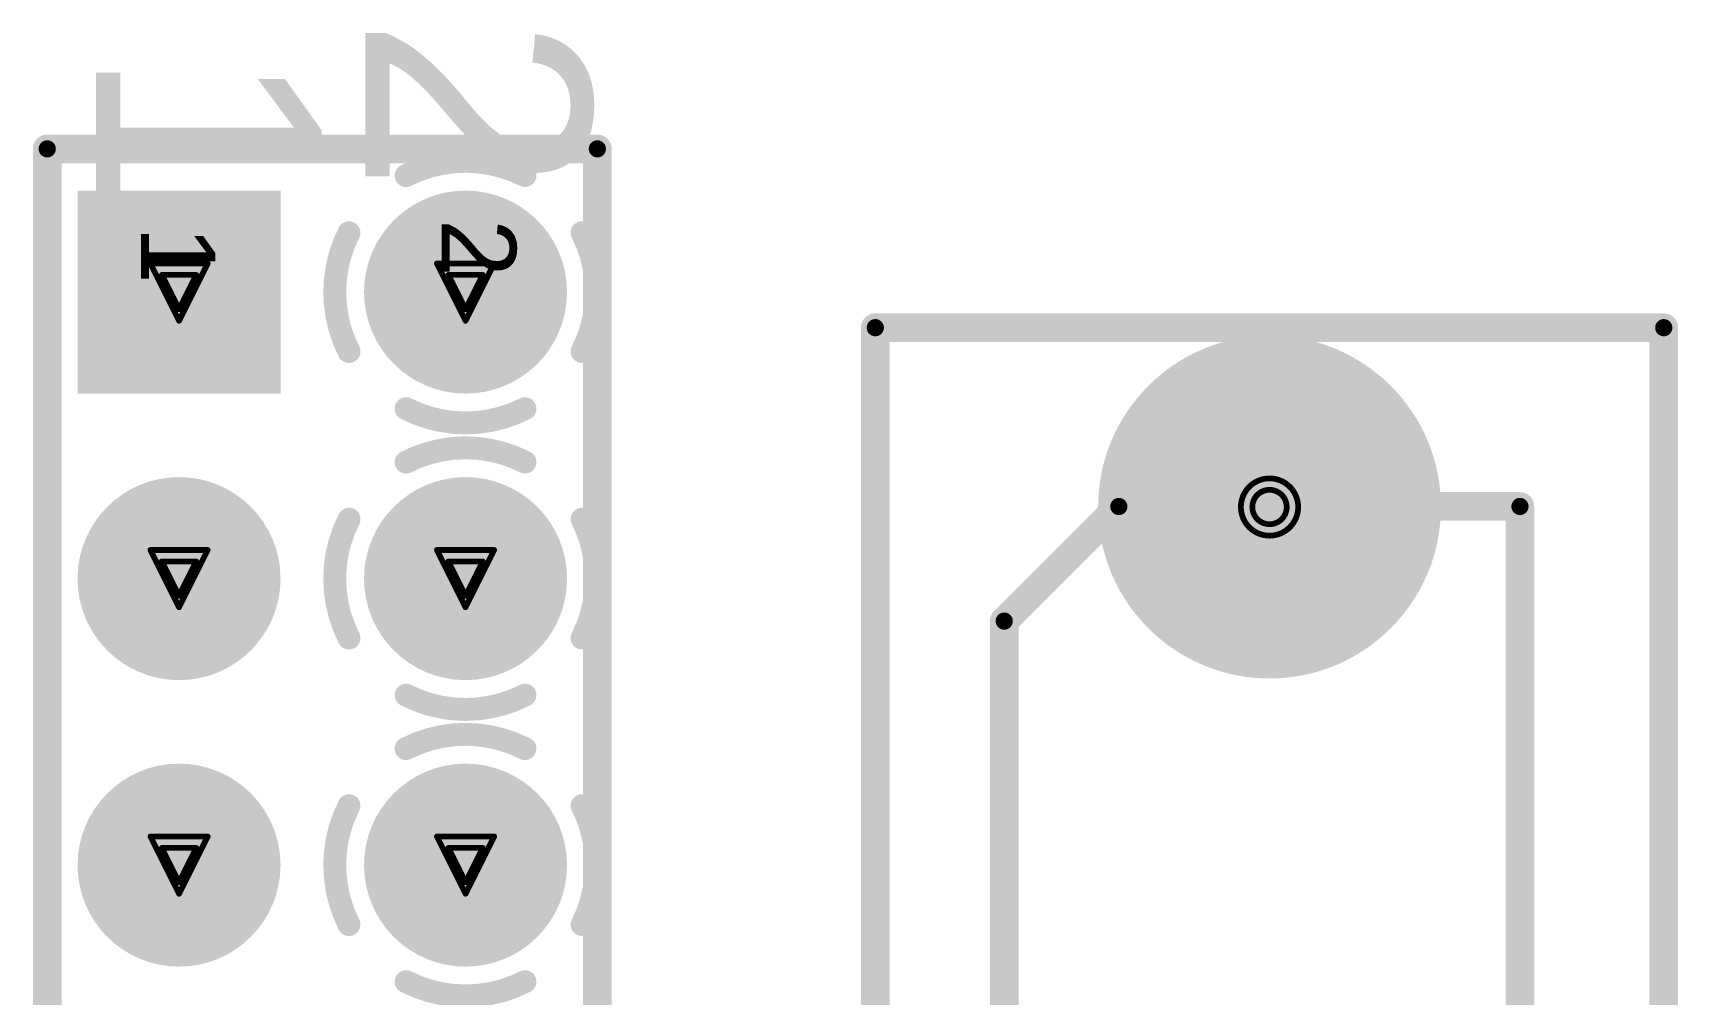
# Model space of a CAD drawing. Header units: inches. Extents: x -0.3 to 12.2, y -3.2 to 4.4.
# Drawn here: x 3.183 to 3.758, y 2.763 to 3.098 of the extents above; entities that cross this region are included whole.
import ezdxf

# ---------------------------------------------------------------- set-up
doc = ezdxf.new("R2010")
doc.units = ezdxf.units.IN
doc.header["$MEASUREMENT"] = 0
for name, color, linetype in [('Board Layer Stack Bottom Solder', 6, 'Continuous'), ('Bottom Layer_L8', 5, 'Continuous'), ('FAB_DWG_INFO', 1, 'Continuous'), ('Inner_L3', 76, 'Continuous'), ('Inner_L6', 156, 'Continuous'), ('Multi-Layer', 9, 'Continuous'), ('Pad Holes', 156, 'Continuous'), ('Plane_L2', 76, 'Continuous'), ('Plane_L4', 136, 'Continuous'), ('Plane_L5', 16, 'Continuous'), ('Plane_L7', 216, 'Continuous'), ('Top Assembly', 6, 'Continuous'), ('Top Overlay', 2, 'Continuous'), ('Top Solder', 216, 'Continuous'), ('TOP_L1', 1, 'Continuous')]:
    doc.layers.add(name, color=color, linetype=linetype)
doc.styles.add('Arial', font='', dxfattribs={"height": 0.2})
doc.styles.get('Arial').set_extended_font_data('Arial')

# ---------------------------------------------------------------- blocks, each defined once
blk = doc.blocks.new('HEADER_10X2_300')
at = {"layer": 'Board Layer Stack Bottom Solder'}
h = blk.add_hatch(color=6, dxfattribs=at)
edge = h.paths.add_edge_path()
edge.add_arc((0, 0.1), 0.03543, 0, 360)
h = blk.add_hatch(color=6, dxfattribs=at)
edge = h.paths.add_edge_path()
edge.add_arc((0.1, 0.1), 0.03543, 0, 360)
h = blk.add_hatch(color=6, dxfattribs=at)
edge = h.paths.add_edge_path()
edge.add_arc((0.2, 0.1), 0.03543, 0, 360)
blk.add_hatch(color=6, dxfattribs=at).paths.add_polyline_path([(-0.03543, 0.03543), (0.03543, 0.03543), (0.03543, -0.03543), (-0.03543, -0.03543)])
h = blk.add_hatch(color=6, dxfattribs=at)
edge = h.paths.add_edge_path()
edge.add_arc((0.1, 0), 0.03543, 0, 360)
h = blk.add_hatch(color=6, dxfattribs=at)
edge = h.paths.add_edge_path()
edge.add_arc((0.2, 0), 0.03543, 0, 360)
at = {"layer": 'Bottom Layer_L8'}
h = blk.add_hatch(color=5, dxfattribs=at)
edge = h.paths.add_edge_path()
edge.add_arc((0, 0.1), 0.03346, 0, 360)
h = blk.add_hatch(color=5, dxfattribs=at)
edge = h.paths.add_edge_path()
edge.add_arc((0.1, 0.1), 0.03346, 0, 360)
h = blk.add_hatch(color=5, dxfattribs=at)
edge = h.paths.add_edge_path()
edge.add_arc((0.2, 0.1), 0.03346, 0, 360)
blk.add_hatch(color=5, dxfattribs=at).paths.add_polyline_path([(-0.03346, 0.03346), (0.03346, 0.03346), (0.03346, -0.03346), (-0.03346, -0.03346)])
h = blk.add_hatch(color=5, dxfattribs=at)
edge = h.paths.add_edge_path()
edge.add_arc((0.1, 0), 0.03346, 0, 360)
h = blk.add_hatch(color=5, dxfattribs=at)
edge = h.paths.add_edge_path()
edge.add_arc((0.2, 0), 0.03346, 0, 360)
at = {"layer": 'Inner_L3'}
h = blk.add_hatch(color=76, dxfattribs=at)
edge = h.paths.add_edge_path()
edge.add_arc((0, 0.1), 0.03346, 0, 360)
h = blk.add_hatch(color=76, dxfattribs=at)
edge = h.paths.add_edge_path()
edge.add_arc((0.1, 0.1), 0.03346, 0, 360)
h = blk.add_hatch(color=76, dxfattribs=at)
edge = h.paths.add_edge_path()
edge.add_arc((0.2, 0.1), 0.03346, 0, 360)
blk.add_hatch(color=76, dxfattribs=at).paths.add_polyline_path([(-0.03346, 0.03346), (0.03346, 0.03346), (0.03346, -0.03346), (-0.03346, -0.03346)])
h = blk.add_hatch(color=76, dxfattribs=at)
edge = h.paths.add_edge_path()
edge.add_arc((0.1, 0), 0.03346, 0, 360)
h = blk.add_hatch(color=76, dxfattribs=at)
edge = h.paths.add_edge_path()
edge.add_arc((0.2, 0), 0.03346, 0, 360)
at = {"layer": 'Inner_L6'}
h = blk.add_hatch(color=156, dxfattribs=at)
edge = h.paths.add_edge_path()
edge.add_arc((0, 0.1), 0.03346, 0, 360)
h = blk.add_hatch(color=156, dxfattribs=at)
edge = h.paths.add_edge_path()
edge.add_arc((0.1, 0.1), 0.03346, 0, 360)
h = blk.add_hatch(color=156, dxfattribs=at)
edge = h.paths.add_edge_path()
edge.add_arc((0.2, 0.1), 0.03346, 0, 360)
blk.add_hatch(color=156, dxfattribs=at).paths.add_polyline_path([(-0.03346, 0.03346), (0.03346, 0.03346), (0.03346, -0.03346), (-0.03346, -0.03346)])
h = blk.add_hatch(color=156, dxfattribs=at)
edge = h.paths.add_edge_path()
edge.add_arc((0.1, 0), 0.03346, 0, 360)
h = blk.add_hatch(color=156, dxfattribs=at)
edge = h.paths.add_edge_path()
edge.add_arc((0.2, 0), 0.03346, 0, 360)
at = {"layer": 'Multi-Layer'}
h = blk.add_hatch(color=9, dxfattribs=at)
edge = h.paths.add_edge_path()
edge.add_arc((0, 0.1), 0.03346, 0, 360)
h = blk.add_hatch(color=9, dxfattribs=at)
edge = h.paths.add_edge_path()
edge.add_arc((0.1, 0.1), 0.03346, 0, 360)
h = blk.add_hatch(color=9, dxfattribs=at)
edge = h.paths.add_edge_path()
edge.add_arc((0.2, 0.1), 0.03346, 0, 360)
blk.add_hatch(color=9, dxfattribs=at).paths.add_polyline_path([(-0.03346, 0.03346), (0.03346, 0.03346), (0.03346, -0.03346), (-0.03346, -0.03346)])
h = blk.add_hatch(color=9, dxfattribs=at)
edge = h.paths.add_edge_path()
edge.add_arc((0.1, 0), 0.03346, 0, 360)
h = blk.add_hatch(color=9, dxfattribs=at)
edge = h.paths.add_edge_path()
edge.add_arc((0.2, 0), 0.03346, 0, 360)
at = {"layer": 'Pad Holes'}
h = blk.add_hatch(color=7, dxfattribs=at)
edge = h.paths.add_edge_path()
edge.add_arc((0, 0.1), 0.02165, 0, 360)
h = blk.add_hatch(color=7, dxfattribs=at)
edge = h.paths.add_edge_path()
edge.add_arc((0.1, 0.1), 0.02165, 0, 360)
h = blk.add_hatch(color=7, dxfattribs=at)
edge = h.paths.add_edge_path()
edge.add_arc((0.2, 0.1), 0.02165, 0, 360)
h = blk.add_hatch(color=7, dxfattribs=at)
edge = h.paths.add_edge_path()
edge.add_arc((0, 0), 0.02165, 0, 360)
h = blk.add_hatch(color=7, dxfattribs=at)
edge = h.paths.add_edge_path()
edge.add_arc((0.1, 0), 0.02165, 0, 360)
h = blk.add_hatch(color=7, dxfattribs=at)
edge = h.paths.add_edge_path()
edge.add_arc((0.2, 0), 0.02165, 0, 360)
at = {"layer": 'Plane_L2'}
h = blk.add_hatch(color=76, dxfattribs=at)
edge = h.paths.add_edge_path()
edge.add_arc((0, 0), 0.03365, 0, 360)
h = blk.add_hatch(color=76, dxfattribs=at)
edge = h.paths.add_edge_path()
edge.add_arc((0.1, 0), 0.03365, 0, 360)
h = blk.add_hatch(color=76, dxfattribs=at)
edge = h.paths.add_edge_path()
edge.add_arc((0.2, 0), 0.03365, 0, 360)
at = {"layer": 'Plane_L4'}
h = blk.add_hatch(color=136, dxfattribs=at)
edge = h.paths.add_edge_path()
edge.add_arc((0, 0), 0.03365, 0, 360)
h = blk.add_hatch(color=136, dxfattribs=at)
edge = h.paths.add_edge_path()
edge.add_arc((0.1, 0), 0.03365, 0, 360)
h = blk.add_hatch(color=136, dxfattribs=at)
edge = h.paths.add_edge_path()
edge.add_arc((0.2, 0), 0.03365, 0, 360)
at = {"layer": 'Plane_L5'}
h = blk.add_hatch(color=16, dxfattribs=at)
edge = h.paths.add_edge_path()
edge.add_arc((0, 0), 0.03365, 0, 360)
h = blk.add_hatch(color=16, dxfattribs=at)
edge = h.paths.add_edge_path()
edge.add_arc((0.1, 0), 0.03365, 0, 360)
h = blk.add_hatch(color=16, dxfattribs=at)
edge = h.paths.add_edge_path()
edge.add_arc((0.2, 0), 0.03365, 0, 360)
at = {"layer": 'Plane_L7'}
h = blk.add_hatch(color=216, dxfattribs=at)
edge = h.paths.add_edge_path()
edge.add_arc((0, 0), 0.03365, 0, 360)
h = blk.add_hatch(color=216, dxfattribs=at)
edge = h.paths.add_edge_path()
edge.add_arc((0.1, 0), 0.03365, 0, 360)
h = blk.add_hatch(color=216, dxfattribs=at)
edge = h.paths.add_edge_path()
edge.add_arc((0.2, 0), 0.03365, 0, 360)
at = {"layer": 'Top Solder'}
h = blk.add_hatch(color=216, dxfattribs=at)
edge = h.paths.add_edge_path()
edge.add_arc((0, 0.1), 0.03543, 0, 360)
h = blk.add_hatch(color=216, dxfattribs=at)
edge = h.paths.add_edge_path()
edge.add_arc((0.1, 0.1), 0.03543, 0, 360)
h = blk.add_hatch(color=216, dxfattribs=at)
edge = h.paths.add_edge_path()
edge.add_arc((0.2, 0.1), 0.03543, 0, 360)
blk.add_hatch(color=216, dxfattribs=at).paths.add_polyline_path([(-0.03543, 0.03543), (0.03543, 0.03543), (0.03543, -0.03543), (-0.03543, -0.03543)])
h = blk.add_hatch(color=216, dxfattribs=at)
edge = h.paths.add_edge_path()
edge.add_arc((0.1, 0), 0.03543, 0, 360)
h = blk.add_hatch(color=216, dxfattribs=at)
edge = h.paths.add_edge_path()
edge.add_arc((0.2, 0), 0.03543, 0, 360)
at = {"layer": 'TOP_L1'}
h = blk.add_hatch(color=1, dxfattribs=at)
edge = h.paths.add_edge_path()
edge.add_arc((0, 0.1), 0.03346, 0, 360)
h = blk.add_hatch(color=1, dxfattribs=at)
edge = h.paths.add_edge_path()
edge.add_arc((0.1, 0.1), 0.03346, 0, 360)
h = blk.add_hatch(color=1, dxfattribs=at)
edge = h.paths.add_edge_path()
edge.add_arc((0.2, 0.1), 0.03346, 0, 360)
blk.add_hatch(color=1, dxfattribs=at).paths.add_polyline_path([(-0.03346, 0.03346), (0.03346, 0.03346), (0.03346, -0.03346), (-0.03346, -0.03346)])
h = blk.add_hatch(color=1, dxfattribs=at)
edge = h.paths.add_edge_path()
edge.add_arc((0.1, 0), 0.03346, 0, 360)
h = blk.add_hatch(color=1, dxfattribs=at)
edge = h.paths.add_edge_path()
edge.add_arc((0.2, 0), 0.03346, 0, 360)
at = {"layer": 'Plane_L2'}
for points in [[(-0.02073, 0.14068, 0.008, 0.008, -0.240079), (0.02073, 0.14068, 0.008, 0.008, 0)], [(0.07927, 0.14068, 0.008, 0.008, -0.240079), (0.12073, 0.14068, 0.008, 0.008, 0)], [(0.17927, 0.14068, 0.008, 0.008, -0.240079), (0.22073, 0.14068, 0.008, 0.008, 0)], [(-0.04068, 0.07927, 0.008, 0.008, -0.240079), (-0.04068, 0.12073, 0.008, 0.008, 0)], [(0.04068, 0.12073, 0.008, 0.008, -0.240079), (0.04068, 0.07927, 0.008, 0.008, 0)], [(0.05932, 0.07927, 0.008, 0.008, -0.240079), (0.05932, 0.12073, 0.008, 0.008, 0)], [(0.14068, 0.12073, 0.008, 0.008, -0.240079), (0.14068, 0.07927, 0.008, 0.008, 0)], [(0.15932, 0.07927, 0.008, 0.008, -0.240079), (0.15932, 0.12073, 0.008, 0.008, 0)], [(0.24068, 0.12073, 0.008, 0.008, -0.240079), (0.24068, 0.07927, 0.008, 0.008, 0)], [(0.02073, 0.05932, 0.008, 0.008, -0.240079), (-0.02073, 0.05932, 0.008, 0.008, 0)], [(0.12073, 0.05932, 0.008, 0.008, -0.240079), (0.07927, 0.05932, 0.008, 0.008, 0)], [(0.22073, 0.05932, 0.008, 0.008, -0.240079), (0.17927, 0.05932, 0.008, 0.008, 0)]]:
    blk.add_lwpolyline(points, format="xyseb", dxfattribs=at)
for points in [[(-0.02273, 0.14068, 0.004, 0.004, 1), (-0.01873, 0.14068, 0.004, 0.004, 1)], [(0.01873, 0.14068, 0.004, 0.004, 1), (0.02273, 0.14068, 0.004, 0.004, 1)], [(0.07727, 0.14068, 0.004, 0.004, 1), (0.08127, 0.14068, 0.004, 0.004, 1)], [(0.11873, 0.14068, 0.004, 0.004, 1), (0.12273, 0.14068, 0.004, 0.004, 1)], [(0.17727, 0.14068, 0.004, 0.004, 1), (0.18127, 0.14068, 0.004, 0.004, 1)], [(0.21873, 0.14068, 0.004, 0.004, 1), (0.22273, 0.14068, 0.004, 0.004, 1)], [(-0.04268, 0.12073, 0.004, 0.004, 1), (-0.03868, 0.12073, 0.004, 0.004, 1)], [(0.03868, 0.12073, 0.004, 0.004, 1), (0.04268, 0.12073, 0.004, 0.004, 1)], [(0.05732, 0.12073, 0.004, 0.004, 1), (0.06132, 0.12073, 0.004, 0.004, 1)], [(0.13868, 0.12073, 0.004, 0.004, 1), (0.14268, 0.12073, 0.004, 0.004, 1)], [(0.15732, 0.12073, 0.004, 0.004, 1), (0.16132, 0.12073, 0.004, 0.004, 1)], [(0.23868, 0.12073, 0.004, 0.004, 1), (0.24268, 0.12073, 0.004, 0.004, 1)], [(-0.04268, 0.07927, 0.004, 0.004, 1), (-0.03868, 0.07927, 0.004, 0.004, 1)], [(0.03868, 0.07927, 0.004, 0.004, 1), (0.04268, 0.07927, 0.004, 0.004, 1)], [(0.05732, 0.07927, 0.004, 0.004, 1), (0.06132, 0.07927, 0.004, 0.004, 1)], [(0.13868, 0.07927, 0.004, 0.004, 1), (0.14268, 0.07927, 0.004, 0.004, 1)], [(0.15732, 0.07927, 0.004, 0.004, 1), (0.16132, 0.07927, 0.004, 0.004, 1)], [(0.23868, 0.07927, 0.004, 0.004, 1), (0.24268, 0.07927, 0.004, 0.004, 1)], [(-0.02273, 0.05932, 0.004, 0.004, 1), (-0.01873, 0.05932, 0.004, 0.004, 1)], [(0.01873, 0.05932, 0.004, 0.004, 1), (0.02273, 0.05932, 0.004, 0.004, 1)], [(0.07727, 0.05932, 0.004, 0.004, 1), (0.08127, 0.05932, 0.004, 0.004, 1)], [(0.11873, 0.05932, 0.004, 0.004, 1), (0.12273, 0.05932, 0.004, 0.004, 1)], [(0.17727, 0.05932, 0.004, 0.004, 1), (0.18127, 0.05932, 0.004, 0.004, 1)], [(0.21873, 0.05932, 0.004, 0.004, 1), (0.22273, 0.05932, 0.004, 0.004, 1)]]:
    blk.add_lwpolyline(points, format="xyseb", close=True, dxfattribs=at)
at = {"layer": 'Plane_L4'}
for points in [[(-0.02073, 0.14068, 0.008, 0.008, -0.240079), (0.02073, 0.14068, 0.008, 0.008, 0)], [(0.07927, 0.14068, 0.008, 0.008, -0.240079), (0.12073, 0.14068, 0.008, 0.008, 0)], [(0.17927, 0.14068, 0.008, 0.008, -0.240079), (0.22073, 0.14068, 0.008, 0.008, 0)], [(-0.04068, 0.07927, 0.008, 0.008, -0.240079), (-0.04068, 0.12073, 0.008, 0.008, 0)], [(0.04068, 0.12073, 0.008, 0.008, -0.240079), (0.04068, 0.07927, 0.008, 0.008, 0)], [(0.05932, 0.07927, 0.008, 0.008, -0.240079), (0.05932, 0.12073, 0.008, 0.008, 0)], [(0.14068, 0.12073, 0.008, 0.008, -0.240079), (0.14068, 0.07927, 0.008, 0.008, 0)], [(0.15932, 0.07927, 0.008, 0.008, -0.240079), (0.15932, 0.12073, 0.008, 0.008, 0)], [(0.24068, 0.12073, 0.008, 0.008, -0.240079), (0.24068, 0.07927, 0.008, 0.008, 0)], [(0.02073, 0.05932, 0.008, 0.008, -0.240079), (-0.02073, 0.05932, 0.008, 0.008, 0)], [(0.12073, 0.05932, 0.008, 0.008, -0.240079), (0.07927, 0.05932, 0.008, 0.008, 0)], [(0.22073, 0.05932, 0.008, 0.008, -0.240079), (0.17927, 0.05932, 0.008, 0.008, 0)]]:
    blk.add_lwpolyline(points, format="xyseb", dxfattribs=at)
for points in [[(-0.02273, 0.14068, 0.004, 0.004, 1), (-0.01873, 0.14068, 0.004, 0.004, 1)], [(0.01873, 0.14068, 0.004, 0.004, 1), (0.02273, 0.14068, 0.004, 0.004, 1)], [(0.07727, 0.14068, 0.004, 0.004, 1), (0.08127, 0.14068, 0.004, 0.004, 1)], [(0.11873, 0.14068, 0.004, 0.004, 1), (0.12273, 0.14068, 0.004, 0.004, 1)], [(0.17727, 0.14068, 0.004, 0.004, 1), (0.18127, 0.14068, 0.004, 0.004, 1)], [(0.21873, 0.14068, 0.004, 0.004, 1), (0.22273, 0.14068, 0.004, 0.004, 1)], [(-0.04268, 0.12073, 0.004, 0.004, 1), (-0.03868, 0.12073, 0.004, 0.004, 1)], [(0.03868, 0.12073, 0.004, 0.004, 1), (0.04268, 0.12073, 0.004, 0.004, 1)], [(0.05732, 0.12073, 0.004, 0.004, 1), (0.06132, 0.12073, 0.004, 0.004, 1)], [(0.13868, 0.12073, 0.004, 0.004, 1), (0.14268, 0.12073, 0.004, 0.004, 1)], [(0.15732, 0.12073, 0.004, 0.004, 1), (0.16132, 0.12073, 0.004, 0.004, 1)], [(0.23868, 0.12073, 0.004, 0.004, 1), (0.24268, 0.12073, 0.004, 0.004, 1)], [(-0.04268, 0.07927, 0.004, 0.004, 1), (-0.03868, 0.07927, 0.004, 0.004, 1)], [(0.03868, 0.07927, 0.004, 0.004, 1), (0.04268, 0.07927, 0.004, 0.004, 1)], [(0.05732, 0.07927, 0.004, 0.004, 1), (0.06132, 0.07927, 0.004, 0.004, 1)], [(0.13868, 0.07927, 0.004, 0.004, 1), (0.14268, 0.07927, 0.004, 0.004, 1)], [(0.15732, 0.07927, 0.004, 0.004, 1), (0.16132, 0.07927, 0.004, 0.004, 1)], [(0.23868, 0.07927, 0.004, 0.004, 1), (0.24268, 0.07927, 0.004, 0.004, 1)], [(-0.02273, 0.05932, 0.004, 0.004, 1), (-0.01873, 0.05932, 0.004, 0.004, 1)], [(0.01873, 0.05932, 0.004, 0.004, 1), (0.02273, 0.05932, 0.004, 0.004, 1)], [(0.07727, 0.05932, 0.004, 0.004, 1), (0.08127, 0.05932, 0.004, 0.004, 1)], [(0.11873, 0.05932, 0.004, 0.004, 1), (0.12273, 0.05932, 0.004, 0.004, 1)], [(0.17727, 0.05932, 0.004, 0.004, 1), (0.18127, 0.05932, 0.004, 0.004, 1)], [(0.21873, 0.05932, 0.004, 0.004, 1), (0.22273, 0.05932, 0.004, 0.004, 1)]]:
    blk.add_lwpolyline(points, format="xyseb", close=True, dxfattribs=at)
at = {"layer": 'Plane_L5'}
for points in [[(-0.02073, 0.14068, 0.008, 0.008, -0.240079), (0.02073, 0.14068, 0.008, 0.008, 0)], [(0.07927, 0.14068, 0.008, 0.008, -0.240079), (0.12073, 0.14068, 0.008, 0.008, 0)], [(0.17927, 0.14068, 0.008, 0.008, -0.240079), (0.22073, 0.14068, 0.008, 0.008, 0)], [(-0.04068, 0.07927, 0.008, 0.008, -0.240079), (-0.04068, 0.12073, 0.008, 0.008, 0)], [(0.04068, 0.12073, 0.008, 0.008, -0.240079), (0.04068, 0.07927, 0.008, 0.008, 0)], [(0.05932, 0.07927, 0.008, 0.008, -0.240079), (0.05932, 0.12073, 0.008, 0.008, 0)], [(0.14068, 0.12073, 0.008, 0.008, -0.240079), (0.14068, 0.07927, 0.008, 0.008, 0)], [(0.15932, 0.07927, 0.008, 0.008, -0.240079), (0.15932, 0.12073, 0.008, 0.008, 0)], [(0.24068, 0.12073, 0.008, 0.008, -0.240079), (0.24068, 0.07927, 0.008, 0.008, 0)], [(0.02073, 0.05932, 0.008, 0.008, -0.240079), (-0.02073, 0.05932, 0.008, 0.008, 0)], [(0.12073, 0.05932, 0.008, 0.008, -0.240079), (0.07927, 0.05932, 0.008, 0.008, 0)], [(0.22073, 0.05932, 0.008, 0.008, -0.240079), (0.17927, 0.05932, 0.008, 0.008, 0)]]:
    blk.add_lwpolyline(points, format="xyseb", dxfattribs=at)
for points in [[(-0.02273, 0.14068, 0.004, 0.004, 1), (-0.01873, 0.14068, 0.004, 0.004, 1)], [(0.01873, 0.14068, 0.004, 0.004, 1), (0.02273, 0.14068, 0.004, 0.004, 1)], [(0.07727, 0.14068, 0.004, 0.004, 1), (0.08127, 0.14068, 0.004, 0.004, 1)], [(0.11873, 0.14068, 0.004, 0.004, 1), (0.12273, 0.14068, 0.004, 0.004, 1)], [(0.17727, 0.14068, 0.004, 0.004, 1), (0.18127, 0.14068, 0.004, 0.004, 1)], [(0.21873, 0.14068, 0.004, 0.004, 1), (0.22273, 0.14068, 0.004, 0.004, 1)], [(-0.04268, 0.12073, 0.004, 0.004, 1), (-0.03868, 0.12073, 0.004, 0.004, 1)], [(0.03868, 0.12073, 0.004, 0.004, 1), (0.04268, 0.12073, 0.004, 0.004, 1)], [(0.05732, 0.12073, 0.004, 0.004, 1), (0.06132, 0.12073, 0.004, 0.004, 1)], [(0.13868, 0.12073, 0.004, 0.004, 1), (0.14268, 0.12073, 0.004, 0.004, 1)], [(0.15732, 0.12073, 0.004, 0.004, 1), (0.16132, 0.12073, 0.004, 0.004, 1)], [(0.23868, 0.12073, 0.004, 0.004, 1), (0.24268, 0.12073, 0.004, 0.004, 1)], [(-0.04268, 0.07927, 0.004, 0.004, 1), (-0.03868, 0.07927, 0.004, 0.004, 1)], [(0.03868, 0.07927, 0.004, 0.004, 1), (0.04268, 0.07927, 0.004, 0.004, 1)], [(0.05732, 0.07927, 0.004, 0.004, 1), (0.06132, 0.07927, 0.004, 0.004, 1)], [(0.13868, 0.07927, 0.004, 0.004, 1), (0.14268, 0.07927, 0.004, 0.004, 1)], [(0.15732, 0.07927, 0.004, 0.004, 1), (0.16132, 0.07927, 0.004, 0.004, 1)], [(0.23868, 0.07927, 0.004, 0.004, 1), (0.24268, 0.07927, 0.004, 0.004, 1)], [(-0.02273, 0.05932, 0.004, 0.004, 1), (-0.01873, 0.05932, 0.004, 0.004, 1)], [(0.01873, 0.05932, 0.004, 0.004, 1), (0.02273, 0.05932, 0.004, 0.004, 1)], [(0.07727, 0.05932, 0.004, 0.004, 1), (0.08127, 0.05932, 0.004, 0.004, 1)], [(0.11873, 0.05932, 0.004, 0.004, 1), (0.12273, 0.05932, 0.004, 0.004, 1)], [(0.17727, 0.05932, 0.004, 0.004, 1), (0.18127, 0.05932, 0.004, 0.004, 1)], [(0.21873, 0.05932, 0.004, 0.004, 1), (0.22273, 0.05932, 0.004, 0.004, 1)]]:
    blk.add_lwpolyline(points, format="xyseb", close=True, dxfattribs=at)
at = {"layer": 'Plane_L7'}
for points in [[(-0.02073, 0.14068, 0.008, 0.008, -0.240079), (0.02073, 0.14068, 0.008, 0.008, 0)], [(0.07927, 0.14068, 0.008, 0.008, -0.240079), (0.12073, 0.14068, 0.008, 0.008, 0)], [(0.17927, 0.14068, 0.008, 0.008, -0.240079), (0.22073, 0.14068, 0.008, 0.008, 0)], [(-0.04068, 0.07927, 0.008, 0.008, -0.240079), (-0.04068, 0.12073, 0.008, 0.008, 0)], [(0.04068, 0.12073, 0.008, 0.008, -0.240079), (0.04068, 0.07927, 0.008, 0.008, 0)], [(0.05932, 0.07927, 0.008, 0.008, -0.240079), (0.05932, 0.12073, 0.008, 0.008, 0)], [(0.14068, 0.12073, 0.008, 0.008, -0.240079), (0.14068, 0.07927, 0.008, 0.008, 0)], [(0.15932, 0.07927, 0.008, 0.008, -0.240079), (0.15932, 0.12073, 0.008, 0.008, 0)], [(0.24068, 0.12073, 0.008, 0.008, -0.240079), (0.24068, 0.07927, 0.008, 0.008, 0)], [(0.02073, 0.05932, 0.008, 0.008, -0.240079), (-0.02073, 0.05932, 0.008, 0.008, 0)], [(0.12073, 0.05932, 0.008, 0.008, -0.240079), (0.07927, 0.05932, 0.008, 0.008, 0)], [(0.22073, 0.05932, 0.008, 0.008, -0.240079), (0.17927, 0.05932, 0.008, 0.008, 0)]]:
    blk.add_lwpolyline(points, format="xyseb", dxfattribs=at)
for points in [[(-0.02273, 0.14068, 0.004, 0.004, 1), (-0.01873, 0.14068, 0.004, 0.004, 1)], [(0.01873, 0.14068, 0.004, 0.004, 1), (0.02273, 0.14068, 0.004, 0.004, 1)], [(0.07727, 0.14068, 0.004, 0.004, 1), (0.08127, 0.14068, 0.004, 0.004, 1)], [(0.11873, 0.14068, 0.004, 0.004, 1), (0.12273, 0.14068, 0.004, 0.004, 1)], [(0.17727, 0.14068, 0.004, 0.004, 1), (0.18127, 0.14068, 0.004, 0.004, 1)], [(0.21873, 0.14068, 0.004, 0.004, 1), (0.22273, 0.14068, 0.004, 0.004, 1)], [(-0.04268, 0.12073, 0.004, 0.004, 1), (-0.03868, 0.12073, 0.004, 0.004, 1)], [(0.03868, 0.12073, 0.004, 0.004, 1), (0.04268, 0.12073, 0.004, 0.004, 1)], [(0.05732, 0.12073, 0.004, 0.004, 1), (0.06132, 0.12073, 0.004, 0.004, 1)], [(0.13868, 0.12073, 0.004, 0.004, 1), (0.14268, 0.12073, 0.004, 0.004, 1)], [(0.15732, 0.12073, 0.004, 0.004, 1), (0.16132, 0.12073, 0.004, 0.004, 1)], [(0.23868, 0.12073, 0.004, 0.004, 1), (0.24268, 0.12073, 0.004, 0.004, 1)], [(-0.04268, 0.07927, 0.004, 0.004, 1), (-0.03868, 0.07927, 0.004, 0.004, 1)], [(0.03868, 0.07927, 0.004, 0.004, 1), (0.04268, 0.07927, 0.004, 0.004, 1)], [(0.05732, 0.07927, 0.004, 0.004, 1), (0.06132, 0.07927, 0.004, 0.004, 1)], [(0.13868, 0.07927, 0.004, 0.004, 1), (0.14268, 0.07927, 0.004, 0.004, 1)], [(0.15732, 0.07927, 0.004, 0.004, 1), (0.16132, 0.07927, 0.004, 0.004, 1)], [(0.23868, 0.07927, 0.004, 0.004, 1), (0.24268, 0.07927, 0.004, 0.004, 1)], [(-0.02273, 0.05932, 0.004, 0.004, 1), (-0.01873, 0.05932, 0.004, 0.004, 1)], [(0.01873, 0.05932, 0.004, 0.004, 1), (0.02273, 0.05932, 0.004, 0.004, 1)], [(0.07727, 0.05932, 0.004, 0.004, 1), (0.08127, 0.05932, 0.004, 0.004, 1)], [(0.11873, 0.05932, 0.004, 0.004, 1), (0.12273, 0.05932, 0.004, 0.004, 1)], [(0.17727, 0.05932, 0.004, 0.004, 1), (0.18127, 0.05932, 0.004, 0.004, 1)], [(0.21873, 0.05932, 0.004, 0.004, 1), (0.22273, 0.05932, 0.004, 0.004, 1)]]:
    blk.add_lwpolyline(points, format="xyseb", close=True, dxfattribs=at)
at = {"layer": 'Top Assembly'}
for points in [[(0.95, 0.146, 0.006, 0.006, 0), (-0.05, 0.146, 0.006, 0.006, 0)], [(-0.05, -0.046, 0.006, 0.006, 0), (-0.05, 0.146, 0.006, 0.006, 0)], [(0.95, -0.046, 0.006, 0.006, 0), (-0.05, -0.046, 0.006, 0.006, 0)]]:
    blk.add_lwpolyline(points, format="xyseb", dxfattribs=at)
for points in [[(-0.0515, 0.146, 0.003, 0.003, 1), (-0.0485, 0.146, 0.003, 0.003, 1)], [(-0.0515, 0.146, 0.003, 0.003, 1), (-0.0485, 0.146, 0.003, 0.003, 1)], [(-0.0515, -0.046, 0.003, 0.003, 1), (-0.0485, -0.046, 0.003, 0.003, 1)], [(-0.0515, -0.046, 0.003, 0.003, 1), (-0.0485, -0.046, 0.003, 0.003, 1)]]:
    blk.add_lwpolyline(points, format="xyseb", close=True, dxfattribs=at)
at = {"layer": 'Top Overlay'}
for points in [[(0.95, 0.146, 0.01, 0.01, 0), (-0.05, 0.146, 0.01, 0.01, 0)], [(-0.05, -0.046, 0.01, 0.01, 0), (-0.05, 0.146, 0.01, 0.01, 0)], [(0.95, -0.046, 0.01, 0.01, 0), (-0.05, -0.046, 0.01, 0.01, 0)]]:
    blk.add_lwpolyline(points, format="xyseb", dxfattribs=at)
for points in [[(-0.0525, 0.146, 0.005, 0.005, 1), (-0.0475, 0.146, 0.005, 0.005, 1)], [(-0.0525, 0.146, 0.005, 0.005, 1), (-0.0475, 0.146, 0.005, 0.005, 1)], [(-0.0525, -0.046, 0.005, 0.005, 1), (-0.0475, -0.046, 0.005, 0.005, 1)], [(-0.0525, -0.046, 0.005, 0.005, 1), (-0.0475, -0.046, 0.005, 0.005, 1)]]:
    blk.add_lwpolyline(points, format="xyseb", close=True, dxfattribs=at)
at = {"layer": 'Top Assembly', "style": 'Arial'}
for s, p in [('2', (-0.02551, 0.09167)), ('1', (-0.02306, -0.01333))]:
    blk.add_text(s, height=0.02598, dxfattribs=at).set_placement(p)
at = {"layer": 'Top Overlay', "style": 'Arial'}
for s, p in [('2', (-0.096, 0.065)), ('1', (-0.085, -0.029))]:
    blk.add_text(s, height=0.07874, dxfattribs=at).set_placement(p)
blk = doc.blocks.new('MICTOR_38_PIN_310')
at = {"layer": 'Board Layer Stack Bottom Solder'}
h = blk.add_hatch(color=6, dxfattribs=at)
edge = h.paths.add_edge_path()
edge.add_arc((0.2248, -0.1376), 0.034, 0, 360)
at = {"layer": 'Bottom Layer_L8'}
h = blk.add_hatch(color=5, dxfattribs=at)
edge = h.paths.add_edge_path()
edge.add_arc((0.2248, -0.1376), 0.03, 0, 360)
at = {"layer": 'Inner_L3'}
h = blk.add_hatch(color=76, dxfattribs=at)
edge = h.paths.add_edge_path()
edge.add_arc((0.2248, -0.1376), 0.03, 0, 360)
at = {"layer": 'Inner_L6'}
h = blk.add_hatch(color=156, dxfattribs=at)
edge = h.paths.add_edge_path()
edge.add_arc((0.2248, -0.1376), 0.03, 0, 360)
at = {"layer": 'Multi-Layer'}
h = blk.add_hatch(color=9, dxfattribs=at)
edge = h.paths.add_edge_path()
edge.add_arc((0.2248, -0.1376), 0.03, 0, 360)
at = {"layer": 'Pad Holes'}
h = blk.add_hatch(color=7, dxfattribs=at)
edge = h.paths.add_edge_path()
edge.add_arc((0.2248, -0.1376), 0.04783, 0, 360)
at = {"layer": 'Plane_L2'}
h = blk.add_hatch(color=76, dxfattribs=at)
edge = h.paths.add_edge_path()
edge.add_arc((0.2248, -0.1376), 0.05983, 0, 360)
at = {"layer": 'Plane_L4'}
h = blk.add_hatch(color=136, dxfattribs=at)
edge = h.paths.add_edge_path()
edge.add_arc((0.2248, -0.1376), 0.05983, 0, 360)
at = {"layer": 'Plane_L5'}
h = blk.add_hatch(color=16, dxfattribs=at)
edge = h.paths.add_edge_path()
edge.add_arc((0.2248, -0.1376), 0.05983, 0, 360)
at = {"layer": 'Plane_L7'}
h = blk.add_hatch(color=216, dxfattribs=at)
edge = h.paths.add_edge_path()
edge.add_arc((0.2248, -0.1376), 0.05983, 0, 360)
at = {"layer": 'Top Solder'}
h = blk.add_hatch(color=216, dxfattribs=at)
edge = h.paths.add_edge_path()
edge.add_arc((0.2248, -0.1376), 0.034, 0, 360)
at = {"layer": 'TOP_L1'}
h = blk.add_hatch(color=1, dxfattribs=at)
edge = h.paths.add_edge_path()
edge.add_arc((0.2248, -0.1376), 0.03, 0, 360)
at = {"layer": 'Top Assembly'}
for points in [[(-0.74, 0, 0.006, 0.006, 0), (0.2874, 0, 0.006, 0.006, 0)], [(0.2874, 0, 0.006, 0.006, 0), (0.2874, -0.2752, 0.006, 0.006, 0)], [(-0.635, -0.045, 0.006, 0.006, 0), (0.185, -0.045, 0.006, 0.006, 0)], [(0.185, -0.045, 0.006, 0.006, 0), (0.225, -0.085, 0.006, 0.006, 0)], [(0.225, -0.085, 0.006, 0.006, 0), (0.225, -0.225, 0.006, 0.006, 0)], [(-0.68, -0.225, 0.006, 0.006, 0), (0.225, -0.225, 0.006, 0.006, 0)], [(-0.74, -0.2752, 0.006, 0.006, 0), (0.2874, -0.2752, 0.006, 0.006, 0)]]:
    blk.add_lwpolyline(points, format="xyseb", dxfattribs=at)
for points in [[(0.2859, 0, 0.003, 0.003, 1), (0.2889, 0, 0.003, 0.003, 1)], [(0.2859, 0, 0.003, 0.003, 1), (0.2889, 0, 0.003, 0.003, 1)], [(0.1835, -0.045, 0.003, 0.003, 1), (0.1865, -0.045, 0.003, 0.003, 1)], [(0.1835, -0.045, 0.003, 0.003, 1), (0.1865, -0.045, 0.003, 0.003, 1)], [(0.2235, -0.085, 0.003, 0.003, 1), (0.2265, -0.085, 0.003, 0.003, 1)], [(0.2235, -0.085, 0.003, 0.003, 1), (0.2265, -0.085, 0.003, 0.003, 1)], [(0.2235, -0.225, 0.003, 0.003, 1), (0.2265, -0.225, 0.003, 0.003, 1)], [(0.2235, -0.225, 0.003, 0.003, 1), (0.2265, -0.225, 0.003, 0.003, 1)], [(0.2859, -0.2752, 0.003, 0.003, 1), (0.2889, -0.2752, 0.003, 0.003, 1)], [(0.2859, -0.2752, 0.003, 0.003, 1), (0.2889, -0.2752, 0.003, 0.003, 1)]]:
    blk.add_lwpolyline(points, format="xyseb", close=True, dxfattribs=at)
at = {"layer": 'Top Overlay'}
for points in [[(-0.74, 0, 0.01, 0.01, 0), (0.2874, 0, 0.01, 0.01, 0)], [(0.2874, 0, 0.01, 0.01, 0), (0.2874, -0.2752, 0.01, 0.01, 0)], [(-0.635, -0.045, 0.01, 0.01, 0), (0.185, -0.045, 0.01, 0.01, 0)], [(0.185, -0.045, 0.01, 0.01, 0), (0.225, -0.085, 0.01, 0.01, 0)], [(0.225, -0.085, 0.01, 0.01, 0), (0.225, -0.225, 0.01, 0.01, 0)], [(-0.68, -0.225, 0.01, 0.01, 0), (0.225, -0.225, 0.01, 0.01, 0)], [(-0.74, -0.2752, 0.01, 0.01, 0), (0.2874, -0.2752, 0.01, 0.01, 0)]]:
    blk.add_lwpolyline(points, format="xyseb", dxfattribs=at)
for points in [[(0.2849, 0, 0.005, 0.005, 1), (0.2899, 0, 0.005, 0.005, 1)], [(0.2849, 0, 0.005, 0.005, 1), (0.2899, 0, 0.005, 0.005, 1)], [(0.1825, -0.045, 0.005, 0.005, 1), (0.1875, -0.045, 0.005, 0.005, 1)], [(0.1825, -0.045, 0.005, 0.005, 1), (0.1875, -0.045, 0.005, 0.005, 1)], [(0.2225, -0.085, 0.005, 0.005, 1), (0.2275, -0.085, 0.005, 0.005, 1)], [(0.2225, -0.085, 0.005, 0.005, 1), (0.2275, -0.085, 0.005, 0.005, 1)], [(0.2225, -0.225, 0.005, 0.005, 1), (0.2275, -0.225, 0.005, 0.005, 1)], [(0.2225, -0.225, 0.005, 0.005, 1), (0.2275, -0.225, 0.005, 0.005, 1)], [(0.2849, -0.2752, 0.005, 0.005, 1), (0.2899, -0.2752, 0.005, 0.005, 1)], [(0.2849, -0.2752, 0.005, 0.005, 1), (0.2899, -0.2752, 0.005, 0.005, 1)]]:
    blk.add_lwpolyline(points, format="xyseb", close=True, dxfattribs=at)

msp = doc.modelspace()

# ---------------------------------------------------------------- linework, layer by layer
at = {"layer": 'FAB_DWG_INFO'}
for points in [[(3.22439, 3.01753, 0.002, 0.002, 0), (3.24439, 3.01753, 0.002, 0.002, 0)], [(3.22439, 3.01753, 0.002, 0.002, 0), (3.23439, 2.99753, 0.002, 0.002, 0)], [(3.23439, 2.99753, 0.002, 0.002, 0), (3.24439, 3.01753, 0.002, 0.002, 0)], [(3.32439, 3.01753, 0.002, 0.002, 0), (3.34439, 3.01753, 0.002, 0.002, 0)], [(3.32439, 3.01753, 0.002, 0.002, 0), (3.33439, 2.99753, 0.002, 0.002, 0)], [(3.33439, 2.99753, 0.002, 0.002, 0), (3.34439, 3.01753, 0.002, 0.002, 0)], [(3.22839, 3.01353, 0.002, 0.002, 0), (3.24039, 3.01353, 0.002, 0.002, 0)], [(3.22839, 3.01353, 0.002, 0.002, 0), (3.23439, 3.00153, 0.002, 0.002, 0)], [(3.23439, 3.00153, 0.002, 0.002, 0), (3.24039, 3.01353, 0.002, 0.002, 0)], [(3.32839, 3.01353, 0.002, 0.002, 0), (3.34039, 3.01353, 0.002, 0.002, 0)], [(3.32839, 3.01353, 0.002, 0.002, 0), (3.33439, 3.00153, 0.002, 0.002, 0)], [(3.33439, 3.00153, 0.002, 0.002, 0), (3.34039, 3.01353, 0.002, 0.002, 0)], [(3.22439, 2.91753, 0.002, 0.002, 0), (3.24439, 2.91753, 0.002, 0.002, 0)], [(3.22439, 2.91753, 0.002, 0.002, 0), (3.23439, 2.89753, 0.002, 0.002, 0)], [(3.23439, 2.89753, 0.002, 0.002, 0), (3.24439, 2.91753, 0.002, 0.002, 0)], [(3.32439, 2.91753, 0.002, 0.002, 0), (3.34439, 2.91753, 0.002, 0.002, 0)], [(3.32439, 2.91753, 0.002, 0.002, 0), (3.33439, 2.89753, 0.002, 0.002, 0)], [(3.33439, 2.89753, 0.002, 0.002, 0), (3.34439, 2.91753, 0.002, 0.002, 0)], [(3.22839, 2.91353, 0.002, 0.002, 0), (3.24039, 2.91353, 0.002, 0.002, 0)], [(3.22839, 2.91353, 0.002, 0.002, 0), (3.23439, 2.90153, 0.002, 0.002, 0)], [(3.23439, 2.90153, 0.002, 0.002, 0), (3.24039, 2.91353, 0.002, 0.002, 0)], [(3.32839, 2.91353, 0.002, 0.002, 0), (3.34039, 2.91353, 0.002, 0.002, 0)], [(3.32839, 2.91353, 0.002, 0.002, 0), (3.33439, 2.90153, 0.002, 0.002, 0)], [(3.33439, 2.90153, 0.002, 0.002, 0), (3.34039, 2.91353, 0.002, 0.002, 0)], [(3.22439, 2.81753, 0.002, 0.002, 0), (3.24439, 2.81753, 0.002, 0.002, 0)], [(3.22439, 2.81753, 0.002, 0.002, 0), (3.23439, 2.79753, 0.002, 0.002, 0)], [(3.22839, 2.81353, 0.002, 0.002, 0), (3.24039, 2.81353, 0.002, 0.002, 0)], [(3.22839, 2.81353, 0.002, 0.002, 0), (3.23439, 2.80153, 0.002, 0.002, 0)], [(3.23439, 2.79753, 0.002, 0.002, 0), (3.24439, 2.81753, 0.002, 0.002, 0)], [(3.23439, 2.80153, 0.002, 0.002, 0), (3.24039, 2.81353, 0.002, 0.002, 0)], [(3.32439, 2.81753, 0.002, 0.002, 0), (3.34439, 2.81753, 0.002, 0.002, 0)], [(3.32439, 2.81753, 0.002, 0.002, 0), (3.33439, 2.79753, 0.002, 0.002, 0)], [(3.32839, 2.81353, 0.002, 0.002, 0), (3.34039, 2.81353, 0.002, 0.002, 0)], [(3.32839, 2.81353, 0.002, 0.002, 0), (3.33439, 2.80153, 0.002, 0.002, 0)], [(3.33439, 2.79753, 0.002, 0.002, 0), (3.34439, 2.81753, 0.002, 0.002, 0)], [(3.33439, 2.80153, 0.002, 0.002, 0), (3.34039, 2.81353, 0.002, 0.002, 0)]]:
    msp.add_lwpolyline(points, format="xyseb", dxfattribs=at)
for points in [[(3.22389, 3.01753, 0.001, 0.001, 1), (3.22489, 3.01753, 0.001, 0.001, 1)], [(3.22389, 3.01753, 0.001, 0.001, 1), (3.22489, 3.01753, 0.001, 0.001, 1)], [(3.24389, 3.01753, 0.001, 0.001, 1), (3.24489, 3.01753, 0.001, 0.001, 1)], [(3.24389, 3.01753, 0.001, 0.001, 1), (3.24489, 3.01753, 0.001, 0.001, 1)], [(3.32389, 3.01753, 0.001, 0.001, 1), (3.32489, 3.01753, 0.001, 0.001, 1)], [(3.32389, 3.01753, 0.001, 0.001, 1), (3.32489, 3.01753, 0.001, 0.001, 1)], [(3.34389, 3.01753, 0.001, 0.001, 1), (3.34489, 3.01753, 0.001, 0.001, 1)], [(3.34389, 3.01753, 0.001, 0.001, 1), (3.34489, 3.01753, 0.001, 0.001, 1)], [(3.22789, 3.01353, 0.001, 0.001, 1), (3.22889, 3.01353, 0.001, 0.001, 1)], [(3.22789, 3.01353, 0.001, 0.001, 1), (3.22889, 3.01353, 0.001, 0.001, 1)], [(3.23989, 3.01353, 0.001, 0.001, 1), (3.24089, 3.01353, 0.001, 0.001, 1)], [(3.23989, 3.01353, 0.001, 0.001, 1), (3.24089, 3.01353, 0.001, 0.001, 1)], [(3.32789, 3.01353, 0.001, 0.001, 1), (3.32889, 3.01353, 0.001, 0.001, 1)], [(3.32789, 3.01353, 0.001, 0.001, 1), (3.32889, 3.01353, 0.001, 0.001, 1)], [(3.33989, 3.01353, 0.001, 0.001, 1), (3.34089, 3.01353, 0.001, 0.001, 1)], [(3.33989, 3.01353, 0.001, 0.001, 1), (3.34089, 3.01353, 0.001, 0.001, 1)], [(3.23389, 3.00153, 0.001, 0.001, 1), (3.23489, 3.00153, 0.001, 0.001, 1)], [(3.23389, 3.00153, 0.001, 0.001, 1), (3.23489, 3.00153, 0.001, 0.001, 1)], [(3.23389, 2.99753, 0.001, 0.001, 1), (3.23489, 2.99753, 0.001, 0.001, 1)], [(3.23389, 2.99753, 0.001, 0.001, 1), (3.23489, 2.99753, 0.001, 0.001, 1)], [(3.33389, 3.00153, 0.001, 0.001, 1), (3.33489, 3.00153, 0.001, 0.001, 1)], [(3.33389, 3.00153, 0.001, 0.001, 1), (3.33489, 3.00153, 0.001, 0.001, 1)], [(3.33389, 2.99753, 0.001, 0.001, 1), (3.33489, 2.99753, 0.001, 0.001, 1)], [(3.33389, 2.99753, 0.001, 0.001, 1), (3.33489, 2.99753, 0.001, 0.001, 1)], [(3.625, 2.93252, 0.002, 0.002, 1), (3.605, 2.93252, 0.002, 0.002, 1)], [(3.621, 2.93252, 0.002, 0.002, 1), (3.609, 2.93252, 0.002, 0.002, 1)], [(3.6045, 2.93252, 0.001, 0.001, 1), (3.6055, 2.93252, 0.001, 0.001, 1)], [(3.6085, 2.93252, 0.001, 0.001, 1), (3.6095, 2.93252, 0.001, 0.001, 1)], [(3.6205, 2.93252, 0.001, 0.001, 1), (3.6215, 2.93252, 0.001, 0.001, 1)], [(3.6245, 2.93252, 0.001, 0.001, 1), (3.6255, 2.93252, 0.001, 0.001, 1)], [(3.22389, 2.91753, 0.001, 0.001, 1), (3.22489, 2.91753, 0.001, 0.001, 1)], [(3.22389, 2.91753, 0.001, 0.001, 1), (3.22489, 2.91753, 0.001, 0.001, 1)], [(3.24389, 2.91753, 0.001, 0.001, 1), (3.24489, 2.91753, 0.001, 0.001, 1)], [(3.24389, 2.91753, 0.001, 0.001, 1), (3.24489, 2.91753, 0.001, 0.001, 1)], [(3.32389, 2.91753, 0.001, 0.001, 1), (3.32489, 2.91753, 0.001, 0.001, 1)], [(3.32389, 2.91753, 0.001, 0.001, 1), (3.32489, 2.91753, 0.001, 0.001, 1)], [(3.34389, 2.91753, 0.001, 0.001, 1), (3.34489, 2.91753, 0.001, 0.001, 1)], [(3.34389, 2.91753, 0.001, 0.001, 1), (3.34489, 2.91753, 0.001, 0.001, 1)], [(3.22789, 2.91353, 0.001, 0.001, 1), (3.22889, 2.91353, 0.001, 0.001, 1)], [(3.22789, 2.91353, 0.001, 0.001, 1), (3.22889, 2.91353, 0.001, 0.001, 1)], [(3.23989, 2.91353, 0.001, 0.001, 1), (3.24089, 2.91353, 0.001, 0.001, 1)], [(3.23989, 2.91353, 0.001, 0.001, 1), (3.24089, 2.91353, 0.001, 0.001, 1)], [(3.32789, 2.91353, 0.001, 0.001, 1), (3.32889, 2.91353, 0.001, 0.001, 1)], [(3.32789, 2.91353, 0.001, 0.001, 1), (3.32889, 2.91353, 0.001, 0.001, 1)], [(3.33989, 2.91353, 0.001, 0.001, 1), (3.34089, 2.91353, 0.001, 0.001, 1)], [(3.33989, 2.91353, 0.001, 0.001, 1), (3.34089, 2.91353, 0.001, 0.001, 1)], [(3.23389, 2.90153, 0.001, 0.001, 1), (3.23489, 2.90153, 0.001, 0.001, 1)], [(3.23389, 2.90153, 0.001, 0.001, 1), (3.23489, 2.90153, 0.001, 0.001, 1)], [(3.33389, 2.90153, 0.001, 0.001, 1), (3.33489, 2.90153, 0.001, 0.001, 1)], [(3.33389, 2.90153, 0.001, 0.001, 1), (3.33489, 2.90153, 0.001, 0.001, 1)], [(3.23389, 2.89753, 0.001, 0.001, 1), (3.23489, 2.89753, 0.001, 0.001, 1)], [(3.23389, 2.89753, 0.001, 0.001, 1), (3.23489, 2.89753, 0.001, 0.001, 1)], [(3.33389, 2.89753, 0.001, 0.001, 1), (3.33489, 2.89753, 0.001, 0.001, 1)], [(3.33389, 2.89753, 0.001, 0.001, 1), (3.33489, 2.89753, 0.001, 0.001, 1)], [(3.22389, 2.81753, 0.001, 0.001, 1), (3.22489, 2.81753, 0.001, 0.001, 1)], [(3.22389, 2.81753, 0.001, 0.001, 1), (3.22489, 2.81753, 0.001, 0.001, 1)], [(3.22789, 2.81353, 0.001, 0.001, 1), (3.22889, 2.81353, 0.001, 0.001, 1)], [(3.22789, 2.81353, 0.001, 0.001, 1), (3.22889, 2.81353, 0.001, 0.001, 1)], [(3.23989, 2.81353, 0.001, 0.001, 1), (3.24089, 2.81353, 0.001, 0.001, 1)], [(3.23989, 2.81353, 0.001, 0.001, 1), (3.24089, 2.81353, 0.001, 0.001, 1)], [(3.24389, 2.81753, 0.001, 0.001, 1), (3.24489, 2.81753, 0.001, 0.001, 1)], [(3.24389, 2.81753, 0.001, 0.001, 1), (3.24489, 2.81753, 0.001, 0.001, 1)], [(3.32389, 2.81753, 0.001, 0.001, 1), (3.32489, 2.81753, 0.001, 0.001, 1)], [(3.32389, 2.81753, 0.001, 0.001, 1), (3.32489, 2.81753, 0.001, 0.001, 1)], [(3.32789, 2.81353, 0.001, 0.001, 1), (3.32889, 2.81353, 0.001, 0.001, 1)], [(3.32789, 2.81353, 0.001, 0.001, 1), (3.32889, 2.81353, 0.001, 0.001, 1)], [(3.33989, 2.81353, 0.001, 0.001, 1), (3.34089, 2.81353, 0.001, 0.001, 1)], [(3.33989, 2.81353, 0.001, 0.001, 1), (3.34089, 2.81353, 0.001, 0.001, 1)], [(3.34389, 2.81753, 0.001, 0.001, 1), (3.34489, 2.81753, 0.001, 0.001, 1)], [(3.34389, 2.81753, 0.001, 0.001, 1), (3.34489, 2.81753, 0.001, 0.001, 1)], [(3.23389, 2.80153, 0.001, 0.001, 1), (3.23489, 2.80153, 0.001, 0.001, 1)], [(3.23389, 2.80153, 0.001, 0.001, 1), (3.23489, 2.80153, 0.001, 0.001, 1)], [(3.33389, 2.80153, 0.001, 0.001, 1), (3.33489, 2.80153, 0.001, 0.001, 1)], [(3.33389, 2.80153, 0.001, 0.001, 1), (3.33489, 2.80153, 0.001, 0.001, 1)], [(3.23389, 2.79753, 0.001, 0.001, 1), (3.23489, 2.79753, 0.001, 0.001, 1)], [(3.23389, 2.79753, 0.001, 0.001, 1), (3.23489, 2.79753, 0.001, 0.001, 1)], [(3.33389, 2.79753, 0.001, 0.001, 1), (3.33489, 2.79753, 0.001, 0.001, 1)], [(3.33389, 2.79753, 0.001, 0.001, 1), (3.33489, 2.79753, 0.001, 0.001, 1)]]:
    msp.add_lwpolyline(points, format="xyseb", close=True, dxfattribs=at)

# ---------------------------------------------------------------- block references
for name, p, rotation in [('HEADER_10X2_300', (3.23439, 3.00753), 270), ('MICTOR_38_PIN_310', (3.4774, 2.70771), 90)]:
    msp.add_blockref(name, p, dxfattribs=dict(rotation=rotation))

doc.saveas('drawing.dxf')
